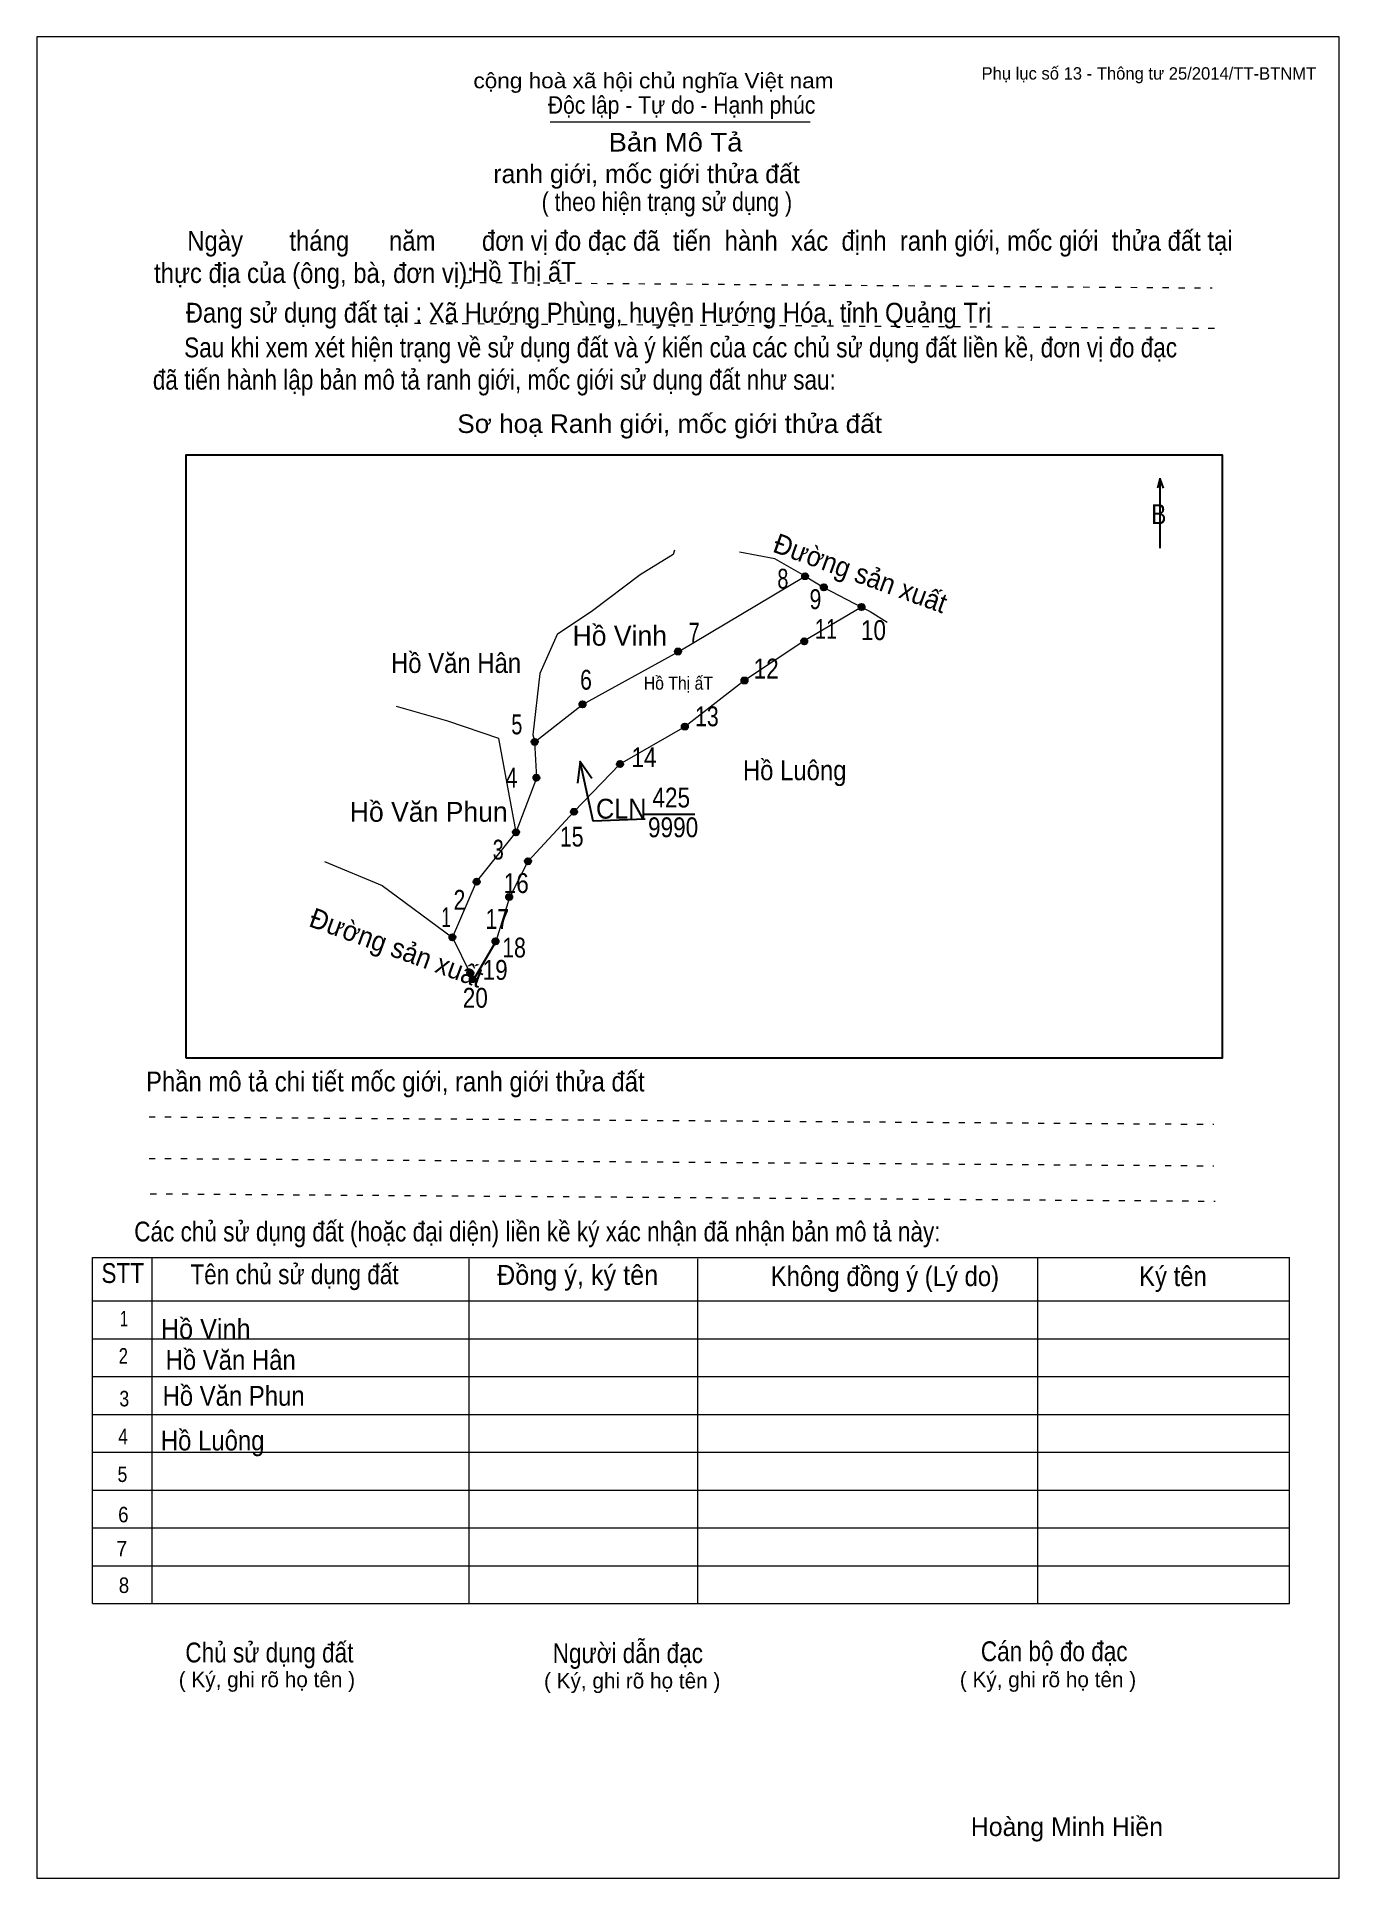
# Model space of a CAD drawing. Header units: centimetres. Extents: x 0 to 21, y 0 to 29.7.
import ezdxf
from ezdxf.enums import TextEntityAlignment as Align

# ---------------------------------------------------------------- set-up
doc = ezdxf.new("R2010")
doc.units = ezdxf.units.CM
doc.header["$LTSCALE"] = 0.13
doc.linetypes.add('DOTTED', pattern=[1.5, 0.3, -1.2])
for name, color, linetype, lineweight in [('1', 7, 'Continuous', 25), ('32', 7, 'Continuous', 25), ('33', 7, 'Continuous', 25), ('61', 7, 'Continuous', 13), ('62', 7, 'Continuous', 13)]:
    doc.layers.add(name, color=color, linetype=linetype, lineweight=lineweight)
for name, color, linetype in [('34', 7, 'Continuous'), ('45', 7, 'Continuous'), ('63', 7, 'Continuous')]:
    doc.layers.add(name, color=color, linetype=linetype)

msp = doc.modelspace()

# ---------------------------------------------------------------- hatches: boundary and pattern name
at = {"layer": '32'}
for points in [[(12.4386, 21, 1), (12.3386, 21, 1)], [(12.7403, 20.8221, 1), (12.6403, 20.8221, 1)], [(13.3481, 20.5047, 1), (13.2481, 20.5047, 1)], [(12.424, 19.9505, 1), (12.324, 19.9505, 1)], [(10.3888, 19.7855, 1), (10.2888, 19.7855, 1)], [(11.4614, 19.3179, 1), (11.3614, 19.3179, 1)], [(8.8487, 18.9329, 1), (8.7487, 18.9329, 1)], [(10.4988, 18.5754, 1), (10.3988, 18.5754, 1)], [(8.0786, 18.3278, 1), (7.9786, 18.3278, 1)], [(9.4537, 17.9703, 1), (9.3537, 17.9703, 1)], [(8.1061, 17.7503, 1), (8.0061, 17.7503, 1)], [(8.7112, 17.2002, 1), (8.6112, 17.2002, 1)], [(7.7761, 16.8702, 1), (7.6761, 16.8702, 1)], [(7.9686, 16.4026, 1), (7.8686, 16.4026, 1)], [(7.1435, 16.0726, 1), (7.0435, 16.0726, 1)], [(7.6661, 15.8251, 1), (7.5661, 15.8251, 1)], [(6.7521, 15.1766, 1), (6.6521, 15.1766, 1)], [(7.446, 15.11, 1), (7.346, 15.11, 1)], [(7.0417, 14.5963, 1), (6.9417, 14.5963, 1)], [(7.08, 14.5, 1), (6.98, 14.5, 1)]]:
    msp.add_hatch(color=256, dxfattribs=at).paths.add_polyline_path(points)

# ---------------------------------------------------------------- linework, layer by layer
at = {"layer": '1'}
for p, q in [((8.76, 18.01), (8.72, 17.66)), ((7.4, 15.11), (7.07, 14.54))]:
    msp.add_line(p, q, dxfattribs=at)
at = {"layer": '1', "lineweight": 13}
msp.add_lwpolyline([(21, 0), (21, 29.7), (0, 29.7), (0, 0)], close=True, dxfattribs=at)
at = {"layer": '1'}
msp.add_lwpolyline([(9.81, 17.08), (8.97, 17.05), (8.76, 18.01), (8.95, 17.74)], dxfattribs=at)
at = {"layer": '32'}
for centre in [(12.3886, 21), (12.6903, 20.8221), (13.2981, 20.5047), (12.374, 19.9505), (10.3388, 19.7855), (11.4114, 19.3179), (8.7987, 18.9329), (10.4488, 18.5754), (8.0286, 18.3278), (9.4037, 17.9703), (8.0561, 17.7503), (8.6612, 17.2002), (7.7261, 16.8702), (7.9186, 16.4026), (7.0935, 16.0726), (7.6161, 15.8251), (6.7021, 15.1766), (7.396, 15.11), (6.9917, 14.5963), (7.03, 14.5)]:
    msp.add_circle(centre, 0.05, dxfattribs=at)
at = {"layer": '33'}
msp.add_line((9.77, 17.16), (10.61, 17.16), dxfattribs=at)
at = {"layer": '61'}
for points in [[(10.28, 21.42), (10.26, 21.35), (9.73, 21.02), (8.96, 20.44), (8.39, 20.06), (8.11, 19.43), (8, 18.44), (8.03, 18.33)], [(12.39, 21), (11.9, 21.28), (11.33, 21.39)], [(8.03, 18.33), (8.8, 18.93), (10.34, 19.78), (12.39, 21)], [(12.39, 21), (12.69, 20.82), (13.3, 20.5)], [(13.3, 20.5), (12.37, 19.95), (11.41, 19.32), (10.45, 18.57), (9.4, 17.97), (8.66, 17.2), (7.92, 16.4), (7.62, 15.82), (7.4, 15.11)], [(13.3, 20.5), (13.44, 20.43), (13.71, 20.26)], [(7.73, 16.87), (7.45, 18.38), (6.63, 18.66), (5.8, 18.9)], [(7.73, 16.87), (8.06, 17.75), (8.03, 18.33)], [(6.7, 15.17), (7.09, 16.07), (7.73, 16.87)], [(4.64, 16.4), (5.57, 16.01), (6.7, 15.17)], [(6.7, 15.17), (6.99, 14.59), (7.03, 14.5)]]:
    msp.add_lwpolyline(points, dxfattribs=at)
at = {"layer": '62'}
for p, q in [((8.28, 28.33), (12.47, 28.33)), ((0.9, 10.01), (20.2, 10.01)), ((0.9, 4.43), (0.9, 10.01)), ((1.86, 4.43), (1.86, 10.01)), ((6.97, 4.43), (6.97, 9.99)), ((10.66, 4.43), (10.66, 9.99)), ((16.14, 4.43), (16.14, 10.01)), ((20.2, 4.43), (20.2, 10.01)), ((0.9, 9.31), (20.2, 9.31)), ((0.9, 8.7), (20.2, 8.7)), ((0.9, 8.09), (20.2, 8.09)), ((0.9, 7.48), (20.2, 7.48)), ((0.9, 6.87), (20.2, 6.87)), ((0.9, 6.26), (20.2, 6.26)), ((0.9, 5.65), (20.2, 5.65)), ((0.9, 5.04), (20.2, 5.04)), ((0.9, 4.43), (20.2, 4.43))]:
    msp.add_line(p, q, dxfattribs=at)
at = {"layer": '62', "linetype": 'DOTTED'}
for p, q in [((6.89, 25.74), (18.95, 25.65)), ((6.09, 25.08), (19.04, 25)), ((1.81, 12.28), (18.98, 12.16)), ((1.81, 11.61), (18.98, 11.49)), ((1.83, 11.04), (19, 10.92))]:
    msp.add_line(p, q, dxfattribs=at)
at = {"layer": '62', "lineweight": 25}
for p, q in [((18.11, 22.58), (18.11, 21.45)), ((18.11, 22.57), (18.07, 22.42)), ((18.11, 22.57), (18.16, 22.42))]:
    msp.add_line(p, q, dxfattribs=at)
msp.add_lwpolyline([(2.4, 13.23), (19.12, 13.23), (19.12, 22.95), (2.4, 22.95)], close=True, dxfattribs=at)

# ---------------------------------------------------------------- texts
at = {"layer": '32'}
for s, width, p in [('8', 0.75, (12.03, 20.8)), ('9', 0.8, (12.555, 20.47)), ('7', 0.75, (10.6, 19.93)), ('11', 0.75, (12.725, 19.99)), ('10', 0.85, (13.49, 19.97)), ('12', 0.85, (11.76, 19.35)), ('6', 0.8, (8.855, 19.17)), ('5', 0.75, (7.74, 18.45)), ('13', 0.8, (10.805, 18.58)), ('14', 0.85, (9.79, 17.92)), ('4', 0.8, (7.655, 17.59)), ('15', 0.8, (8.625, 16.64)), ('3', 0.75, (7.44, 16.43)), ('16', 0.85, (7.73, 15.89)), ('2', 0.8, (6.815, 15.62)), ('1', 0.65, (6.6, 15.34)), ('17', 0.8, (7.425, 15.31)), ('18', 0.8, (7.695, 14.85)), ('19', 0.85, (7.39, 14.49)), ('20', 0.85, (7.07, 14.04))]:
    msp.add_text(s, height=0.32, dxfattribs=dict(at, width=width)).set_placement(p, align=Align.CENTER)
at = {"layer": '33', "width": 0.95}
for p in [(13.2253, 20.8985), (5.7453, 14.8585)]:
    msp.add_text('Đường sản xuất', height=0.3197, rotation=340, dxfattribs=at).set_placement(p, align=Align.CENTER)
at = {"layer": '33'}
for s, p in [('Hồ Vinh', (9.4, 19.88)), (' Hồ Văn Phun', (6.26, 17.04))]:
    msp.add_text(s, height=0.32, dxfattribs=at).set_placement(p, align=Align.CENTER)
for s, width, p in [('Hồ Văn Hân', 0.9, (6.76, 19.44)), ('Hồ Luông', 0.9, (12.22, 17.71)), ('425', 0.85, (10.23, 17.27)), ('9990', 0.85, (10.26, 16.79))]:
    msp.add_text(s, height=0.32, dxfattribs=dict(at, width=width)).set_placement(p, align=Align.CENTER)
at = {"layer": '33', "width": 0.95}
msp.add_text('CLN', height=0.32, dxfattribs=at).set_placement((9.83, 17.09), align=Align.RIGHT)
at = {"layer": '34'}
for s, width, p in [('Hồ Thị ấT', 0.9, (7, 25.75)), ('Hồ Vinh', 0.95, (2, 8.7)), (' Hồ Văn Hân', 0.9, (1.97, 8.2)), (' Hồ Văn Phun', 0.9, (1.92, 7.62)), ('Hồ Luông', 0.9, (2, 6.9))]:
    msp.add_text(s, height=0.32, dxfattribs=dict(at, width=width)).set_placement(p)
at = {"layer": '45', "width": 0.9}
msp.add_text('Hồ Thị ấT', height=0.2112, dxfattribs=at).set_placement((10.345, 19.17), align=Align.CENTER)
at = {"layer": '62'}
for s, height, width, p in [('cộng hoà xã hội chủ nghĩa Việt nam', 0.2474, 1.1, (7.04, 28.87)), ('Độc lập - Tự do - Hạnh phúc', 0.2828, 0.9, (8.24, 28.46)), ('Bản Mô Tả', 0.3, 1.1, (9.22, 27.85)), ('( theo hiện trạng sử dụng )', 0.3, 0.85, (8.14, 26.89)), ('     Ngày       tháng      năm       đơn vị đo đạc đã  tiến  hành  xác  định  ranh giới, mốc giới  thửa đất tại ', 0.32, 0.9, (1.89, 26.25)), ('thực địa của (ông, bà, đơn vị): ', 0.32, 0.9, (1.89, 25.73)), ('Đang sử dụng đất tại : Xã Hướng Phùng, huyện Hướng Hóa, tỉnh Quảng Trị', 0.32, 0.9, (2.4, 25.09)), ('     Sau khi xem xét hiện trạng về sử dụng đất và ý kiến của các chủ sử dụng đất liền kề, đơn vị đo đạc ', 0.32, 0.85, (1.87, 24.53)), ('đã tiến hành lập bản mô tả ranh giới, mốc giới sử dụng đất như sau:', 0.32, 0.85, (1.87, 24.01)), ('Sơ hoạ Ranh giới, mốc giới thửa đất', 0.3, 1.05, (6.78, 23.31)), ('B', 0.32, 0.85, (17.97, 21.84)), ('Phần mô tả chi tiết mốc giới, ranh giới thửa đất ', 0.32, 0.9, (1.76, 12.69)), ('Các chủ sử dụng đất (hoặc đại diện) liền kề ký xác nhận đã nhận bản mô tả này:', 0.32, 0.85, (1.57, 10.27))]:
    msp.add_text(s, height=height, dxfattribs=dict(at, width=width)).set_placement(p)
msp.add_text('ranh giới, mốc giới thửa đất', height=0.3, dxfattribs=at).set_placement((7.36, 27.34))
for s, height, width, p in [('STT', 0.32, 0.85, (1.385, 9.6)), ('Tên chủ sử dụng đất', 0.32, 0.85, (4.155, 9.58)), ('Đồng ý, ký tên', 0.32, 0.95, (8.72, 9.57)), ('Không đồng ý (Lý do)', 0.32, 0.9, (13.675, 9.55)), ('Ký tên', 0.32, 0.9, (18.32, 9.55)), ('1', 0.25, 0.7, (1.405, 8.9)), ('2', 0.25, 0.8, (1.395, 8.3)), ('3', 0.25, 0.85, (1.41, 7.61)), ('4', 0.25, 0.85, (1.39, 7)), ('5', 0.25, 0.85, (1.38, 6.39)), ('6', 0.25, 0.9, (1.395, 5.74)), ('7', 0.25, 0.95, (1.37, 5.19)), ('8', 0.25, 0.9, (1.405, 4.6)), ('Người dẫn đạc', 0.32, 0.85, (9.53, 3.47)), ('Chủ sử dụng đất', 0.32, 0.85, (3.75, 3.48)), ('Cán bộ đo đạc', 0.32, 0.85, (16.405, 3.5))]:
    msp.add_text(s, height=height, dxfattribs=dict(at, width=width)).set_placement(p, align=Align.CENTER)
for p in [(3.71, 3.08), (9.6, 3.06), (16.305, 3.08)]:
    msp.add_text('( Ký, ghi rõ họ tên )', height=0.25, dxfattribs=at).set_placement(p, align=Align.CENTER)
at = {"layer": '63'}
msp.add_text('Phụ lục số 13 - Thông tư 25/2014/TT-BTNMT', height=0.2, dxfattribs=at).set_placement((20.63, 29.01), align=Align.RIGHT)
msp.add_text('Hoàng Minh Hiền', height=0.3, dxfattribs=at).set_placement((16.61, 0.68), align=Align.CENTER)

doc.saveas('drawing.dxf')
